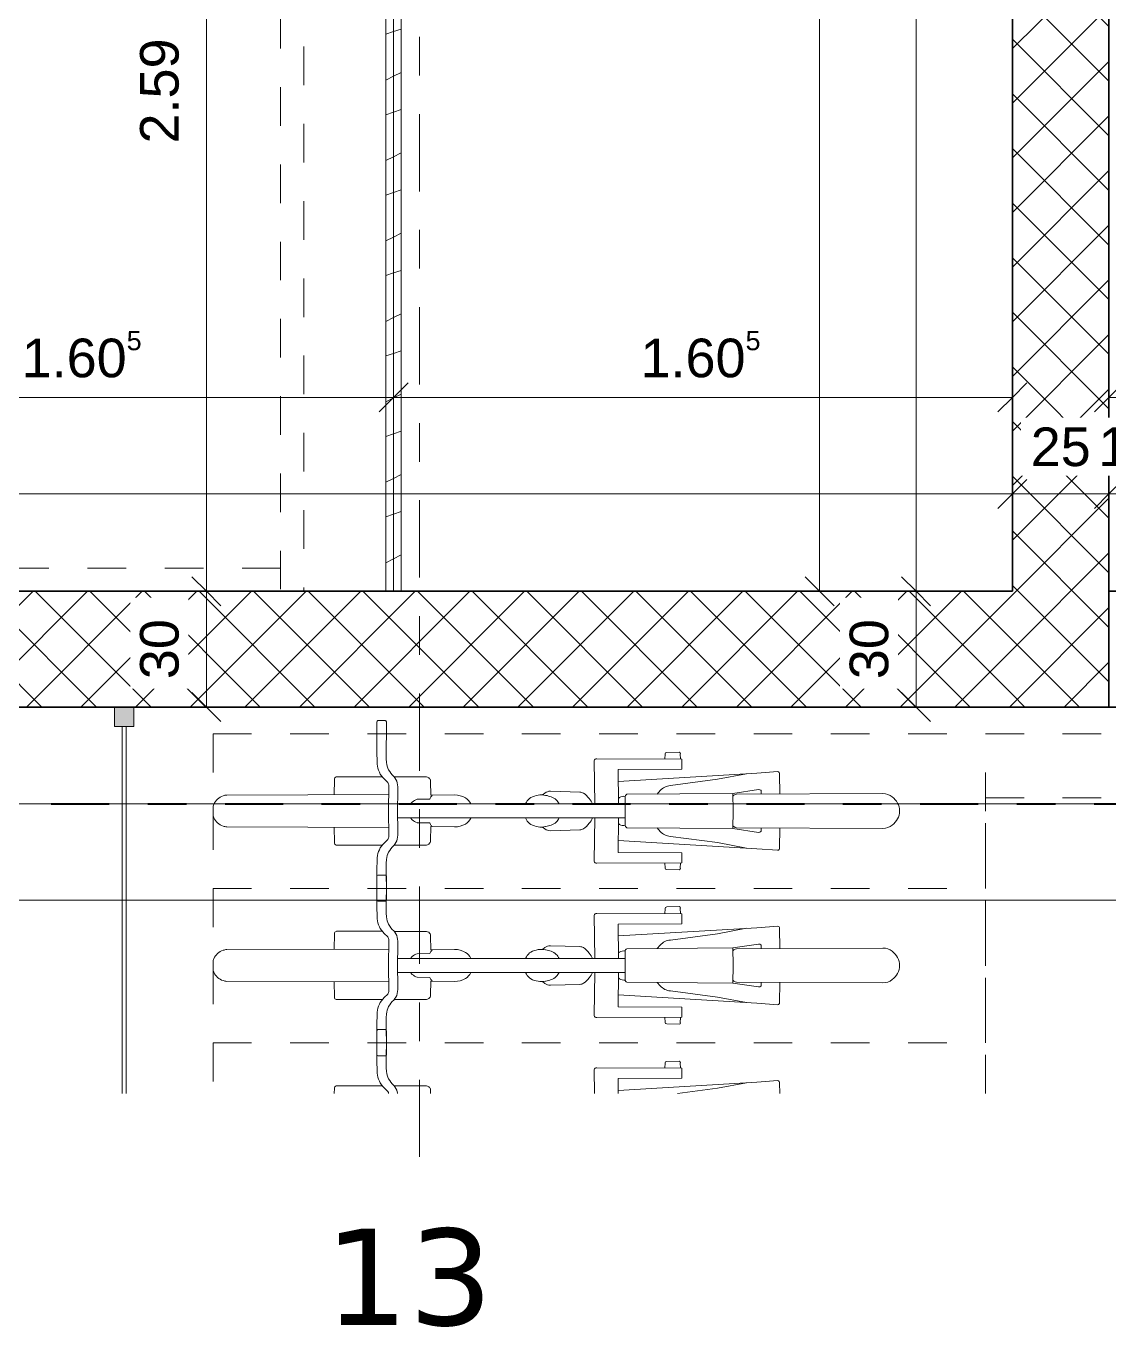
# Model space of a CAD drawing. Header units: metres. Extents: x -35.6 to 33, y -4 to 38.1.
# Drawn here: x 13.768 to 16.572, y -3.958 to -0.59 of the extents above; entities that cross this region are included whole.
import ezdxf

# ---------------------------------------------------------------- set-up
doc = ezdxf.new("R2010")
doc.units = ezdxf.units.M
for name, pattern in [('_Rasterlinie_', [0.375, 0.2, -0.05, 0.075, -0.05]), ('_Verdeckte Linien_', [0.15, 0.1, -0.05]), ('Strichpunkt - Fein', [0.2, 0.1, -0.05, 0, -0.05]), ('Strichpunkt - Mittel', [0.35, 0.15, -0.1, 0, -0.1])]:
    doc.linetypes.add(name, pattern=pattern)
for name, color, linetype, lineweight in [('A-____-____-DIMS', 7, 'Continuous', 5), ('A-____-____-DIMS-50', 7, 'Continuous', 5), ('A-DETL-GENF-HDLN', 7, '_Verdeckte Linien_', 9), ('A-DETL-GENF-OTLN', 7, 'Continuous', 9), ('A-FLOR-____-OVHD', 7, 'Strichpunkt - Fein', 9), ('A-GLAZ-CWMG-MCUT', 7, 'Continuous', 9), ('A-GLAZ-CWMG-OTLN', 7, 'Continuous', 9), ('A-WALL-____-MCUT', 7, 'Continuous', 35), ('A-WALL-____-PATT', 7, 'Continuous', 35), ('A-WALL-FNSH-MCUT', 7, 'Continuous', 35), ('C-PRKG-____-HDLN', 7, '_Verdeckte Linien_', 9), ('C-PRKG-____-OTLN', 7, 'Continuous', 9), ('S-GRID-____-OTLN', 7, 'Continuous', 5)]:
    doc.layers.add(name, color=color, linetype=linetype, lineweight=lineweight)
doc.layers.add('A-____-MATC-OTLN', color=7, linetype='Strichpunkt - Mittel', lineweight=40, true_color=0x0080ff)
doc.layers.add('S-GRID-____-IDEN', color=7, linetype='Continuous', lineweight=9, true_color=0x5555aa)
doc.styles.add('Arial', font='arial.ttf', dxfattribs={"height": 0.1})
doc.styles.add('Verdana_B', font='verdana.ttf', dxfattribs={"height": 0.25})
doc.dimstyles.new('Arial_2_00mm_fein', dxfattribs={"dimscale": 0.3048, "dimtxt": 0.102026, "dimasz": 0.246063, "dimexe": 0.164042, "dimexo": 0.0625, "dimgap": 0.123031, "dimtad": 1, "dimdec": 1, "dimlfac": 100, "dimrnd": 0.5, "dimdsep": 46, "dimtxsty": 'Arial', "dimblk1": 'OBLIQUE', "dimblk2": 'OBLIQUE', "dimsah": 1, "dimcen": 0.09, "dimazin": 0, "dimtfac": 1, "dimtdec": 4, "dimtix": 1, "dimtmove": 0, "dimatfit": 3, "dimfxl": 0.164042, "dimfxlon": 1, "dimtvp": 1, "dimtfill": 1, "dimtolj": 1, "dimtzin": 0, "dimarcsym": 2})
doc.dimstyles.new('Arial_2_00mm_fein_2', dxfattribs={"dimscale": 0.3048, "dimtxt": 0.102026, "dimasz": 0.246063, "dimexe": 0.164042, "dimexo": 0.0625, "dimgap": 0.123031, "dimtad": 1, "dimrnd": 0.005, "dimzin": 0, "dimdsep": 46, "dimtxsty": 'Arial', "dimblk1": 'OBLIQUE', "dimblk2": 'OBLIQUE', "dimsah": 1, "dimcen": 0.09, "dimazin": 0, "dimtfac": 1, "dimtdec": 4, "dimtix": 1, "dimtmove": 0, "dimatfit": 3, "dimfxl": 0.164042, "dimfxlon": 1, "dimtvp": 1, "dimtfill": 1, "dimtolj": 1, "dimtzin": 0, "dimarcsym": 2})
doc.dimstyles.new('SUB_Rohbau_fein', dxfattribs={"dimscale": 0.3048, "dimtxt": 0.102026, "dimasz": 0.246063, "dimexe": 0.164042, "dimexo": 0.0625, "dimgap": 0.123031, "dimtad": 1, "dimdec": 1, "dimlfac": 100, "dimrnd": 0.5, "dimdsep": 46, "dimtxsty": 'Arial', "dimblk1": 'OBLIQUE', "dimblk2": 'OBLIQUE', "dimsah": 1, "dimcen": 0.09, "dimazin": 0, "dimtfac": 1, "dimtdec": 4, "dimtix": 1, "dimtmove": 0, "dimatfit": 3, "dimfxl": 0.164042, "dimfxlon": 1, "dimtvp": 1, "dimtfill": 1, "dimtolj": 1, "dimtzin": 0, "dimarcsym": 2})
doc.dimstyles.new('SUB_Rohbau_fein_1', dxfattribs={"dimscale": 0.3048, "dimtxt": 0.102026, "dimasz": 0.246063, "dimexe": 0.164042, "dimexo": 0.0625, "dimgap": 0.123031, "dimtad": 1, "dimrnd": 0.005, "dimzin": 0, "dimdsep": 46, "dimtxsty": 'Arial', "dimblk1": 'OBLIQUE', "dimblk2": 'OBLIQUE', "dimsah": 1, "dimcen": 0.09, "dimazin": 0, "dimtfac": 1, "dimtdec": 4, "dimtix": 1, "dimtmove": 0, "dimatfit": 3, "dimfxl": 0.164042, "dimfxlon": 1, "dimtvp": 1, "dimtfill": 1, "dimtolj": 1, "dimtzin": 0, "dimarcsym": 2})
doc.dimstyles.new('SUB_Rohbau_fein_2', dxfattribs={"dimscale": 0.3048, "dimtxt": 0.102026, "dimasz": 0.246063, "dimexe": 0.164042, "dimexo": 0.0625, "dimgap": 0.123031, "dimtad": 1, "dimrnd": 0.005, "dimzin": 0, "dimdsep": 46, "dimtxsty": 'Arial', "dimblk1": 'OBLIQUE', "dimblk2": 'OBLIQUE', "dimsah": 1, "dimcen": 0.09, "dimazin": 0, "dimtfac": 1, "dimtdec": 4, "dimtix": 1, "dimtmove": 2, "dimatfit": 3, "dimfxl": 0.164042, "dimfxlon": 1, "dimtvp": 1, "dimtfill": 1, "dimtolj": 1, "dimtzin": 0, "dimarcsym": 2})
pattern_1 = [(45, (0, 0), (-0.0707107, 0.0707107), []), (135, (0, 0), (-0.0707107, -0.0707107), [])]
pattern_2 = [(216.87, (0.0833, 0.20825), (0.62474926, 0.41650112), [0.10412, -0.93712]), (206.565, (0.20825, 0.14578), (-0.20825414, -0.2082493), [0.23283, -0.23283]), (198.435, (0.20825, 0.04165), (-0.41650024, -0.20824584), [0.13171, -0.52684])]

# ---------------------------------------------------------------- blocks, each defined once
blk = doc.blocks.new('Fahrradstellplatz - Fahrradstellplatz-23804277--01_UG_OK_FFB_AF_ro')
at = {"layer": 'A-DETL-GENF-HDLN', "color": 253, "true_color": 0x999999}
for p, q in [((5.6, 0), (5.4688, 0)), ((5.6, 0), (5.6, -2)), ((6, 0), (5.6, 0)), ((5.6, 0), (5.6, -2)), ((6, 0), (6, -2)), ((6.4, 0), (6, 0)), ((6, 0), (6, -2)), ((6.4, 0), (6.4, -2)), ((5.4688, -2), (5.6, -2)), ((5.6, -2), (6, -2)), ((6, -2), (6.4, -2))]:
    blk.add_line(p, q, dxfattribs=at)
at = {"layer": 'A-DETL-GENF-OTLN', "color": 253, "true_color": 0x999999}
for p, q in [((5.7931, 0), (5.8006, 0)), ((5.8006, 0), (5.8081, 0)), ((6.1931, 0), (6.2006, 0)), ((6.2006, 0), (6.2081, 0)), ((5.7593, -0.0357), (5.7581, -0.4548)), ((5.8419, -0.0357), (5.8431, -0.4548)), ((6.1593, -0.0357), (6.1581, -0.4548)), ((6.2419, -0.0357), (6.2431, -0.4548)), ((5.4688, -0.314), (5.4826, -0.3144)), ((5.489, -0.3193), (5.489, -0.4382)), ((5.7122, -0.3193), (5.7122, -0.4382)), ((5.7585, -0.3133), (5.7186, -0.3144)), ((5.8427, -0.3133), (5.8826, -0.3144)), ((5.889, -0.3193), (5.889, -0.4382)), ((6.1122, -0.3193), (6.1122, -0.4382)), ((6.1585, -0.3133), (6.1186, -0.3144)), ((6.2427, -0.3133), (6.2826, -0.3144)), ((6.289, -0.3193), (6.289, -0.4382)), ((5.5667, -0.4263), (5.5667, -0.4463)), ((5.6202, -0.4238), (5.5698, -0.4242)), ((5.581, -0.4238), (5.6314, -0.4242)), ((5.6345, -0.4263), (5.6345, -0.4463)), ((5.9667, -0.4263), (5.9667, -0.4463)), ((6.0202, -0.4238), (5.9698, -0.4242)), ((5.981, -0.4238), (6.0314, -0.4242)), ((6.0345, -0.4263), (6.0345, -0.4463)), ((6.381, -0.4238), (6.4314, -0.4242)), ((6.4345, -0.4263), (6.4345, -0.4463)), ((5.4746, -0.4527), (5.4838, -0.443)), ((5.4888, -0.469), (5.4888, -0.5492)), ((5.5358, -0.4486), (5.5261, -0.4491)), ((5.6317, -0.4488), (5.5358, -0.4486)), ((5.5695, -0.4488), (5.6654, -0.4486)), ((5.6654, -0.4486), (5.6751, -0.4491)), ((5.7124, -0.469), (5.7124, -0.5492)), ((5.7266, -0.4527), (5.7174, -0.443)), ((5.7354, -0.4549), (5.8006, -0.4547)), ((5.8006, -0.4547), (5.8658, -0.4549)), ((5.8746, -0.4527), (5.8838, -0.443)), ((5.8888, -0.469), (5.8888, -0.5492)), ((5.9358, -0.4486), (5.9261, -0.4491)), ((6.0317, -0.4488), (5.9358, -0.4486)), ((5.9695, -0.4488), (6.0654, -0.4486)), ((6.0654, -0.4486), (6.0751, -0.4491)), ((6.1124, -0.469), (6.1124, -0.5492)), ((6.1266, -0.4527), (6.1174, -0.443)), ((6.1354, -0.4549), (6.2006, -0.4547)), ((6.2006, -0.4547), (6.2658, -0.4549)), ((6.2746, -0.4527), (6.2838, -0.443)), ((6.2888, -0.469), (6.2888, -0.5492)), ((6.3358, -0.4486), (6.3261, -0.4491)), ((6.4317, -0.4488), (6.3358, -0.4486)), ((5.8006, -0.4779), (5.7482, -0.4781)), ((5.7825, -1.0675), (5.7825, -0.478)), ((5.853, -0.4781), (5.8006, -0.4779)), ((5.8187, -1.0675), (5.8187, -0.478)), ((6.2006, -0.4779), (6.1482, -0.4781)), ((6.1825, -1.0675), (6.1825, -0.478)), ((6.253, -0.4781), (6.2006, -0.4779)), ((6.2187, -1.0675), (6.2187, -0.478)), ((5.7703, -0.5287), (5.7697, -0.5614)), ((5.7825, -0.5111), (5.7776, -0.516)), ((5.8187, -0.5111), (5.8236, -0.516)), ((5.8309, -0.5287), (5.8315, -0.5614)), ((6.1703, -0.5287), (6.1697, -0.5614)), ((6.1825, -0.5111), (6.1776, -0.516)), ((6.2187, -0.5111), (6.2236, -0.516)), ((6.2309, -0.5287), (6.2315, -0.5614)), ((5.477, -0.5633), (5.4688, -0.5635)), ((5.7242, -0.5633), (5.76, -0.564)), ((5.76, -0.564), (5.7592, -0.6253)), ((5.7599, -0.5677), (5.7626, -0.5655)), ((5.8413, -0.5677), (5.8386, -0.5655)), ((5.877, -0.5633), (5.8412, -0.564)), ((5.8412, -0.564), (5.842, -0.6253)), ((6.1242, -0.5633), (6.16, -0.564)), ((6.16, -0.564), (6.1592, -0.6253)), ((6.1599, -0.5677), (6.1626, -0.5655)), ((6.2413, -0.5677), (6.2386, -0.5655)), ((6.277, -0.5633), (6.2412, -0.564)), ((6.2412, -0.564), (6.242, -0.6253)), ((5.7825, -0.809), (5.7779, -0.8114)), ((5.8187, -0.809), (5.8233, -0.8114)), ((6.1825, -0.809), (6.1779, -0.8114)), ((6.2187, -0.809), (6.2233, -0.8114)), ((5.7495, -0.8735), (5.7517, -0.95)), ((5.7591, -0.8532), (5.7542, -0.8592)), ((5.8421, -0.8532), (5.847, -0.8592)), ((5.8517, -0.8735), (5.8495, -0.95)), ((6.1495, -0.8735), (6.1517, -0.95)), ((6.1591, -0.8532), (6.1542, -0.8592)), ((6.2421, -0.8532), (6.247, -0.8592)), ((6.2517, -0.8735), (6.2495, -0.95)), ((5.4688, -0.9878), (5.5305, -0.9872)), ((5.5354, -0.9937), (5.5345, -1.2142)), ((5.6658, -0.9937), (5.6667, -1.2142)), ((5.7825, -0.9883), (5.6707, -0.9872)), ((5.8187, -0.9883), (5.9305, -0.9872)), ((5.9354, -0.9937), (5.9345, -1.2142)), ((6.0658, -0.9937), (6.0667, -1.2142)), ((6.1825, -0.9883), (6.0707, -0.9872)), ((6.2187, -0.9883), (6.3305, -0.9872)), ((6.3354, -0.9937), (6.3345, -1.2142)), ((5.5079, -1.049), (5.4688, -1.0493)), ((5.4984, -1.408), (5.4769, -1.0493)), ((5.5087, -1.2142), (5.5079, -1.049)), ((5.6925, -1.2142), (5.6933, -1.049)), ((5.6933, -1.049), (5.7825, -1.0497)), ((5.7028, -1.408), (5.7243, -1.0493)), ((5.7573, -1.0716), (5.755, -1.3458)), ((5.7604, -1.0681), (5.7621, -1.0675)), ((5.7621, -1.0675), (5.8006, -1.0674)), ((5.7624, -1.0675), (5.7627, -1.0634)), ((5.8006, -1.0674), (5.8391, -1.0675)), ((5.9079, -1.049), (5.8187, -1.0497)), ((5.8387, -1.0675), (5.8385, -1.0634)), ((5.8391, -1.0675), (5.8408, -1.0681)), ((5.8462, -1.3458), (5.8439, -1.0716)), ((5.8984, -1.408), (5.8769, -1.0493)), ((5.9087, -1.2142), (5.9079, -1.049)), ((6.0925, -1.2142), (6.0933, -1.049)), ((6.0933, -1.049), (6.1825, -1.0497)), ((6.1028, -1.408), (6.1243, -1.0493)), ((6.1573, -1.0716), (6.155, -1.3458)), ((6.1604, -1.0681), (6.1621, -1.0675)), ((6.1621, -1.0675), (6.2006, -1.0674)), ((6.1624, -1.0675), (6.1627, -1.0634)), ((6.2006, -1.0674), (6.2391, -1.0675)), ((6.3079, -1.049), (6.2187, -1.0497)), ((6.2387, -1.0675), (6.2385, -1.0634)), ((6.2391, -1.0675), (6.2408, -1.0681)), ((6.2462, -1.3458), (6.2439, -1.0716)), ((6.2984, -1.408), (6.2769, -1.0493)), ((6.3087, -1.2142), (6.3079, -1.049)), ((5.5483, -1.1705), (5.5347, -1.1702)), ((5.553, -1.2074), (5.5521, -1.1747)), ((5.6482, -1.2074), (5.6491, -1.1747)), ((5.6529, -1.1705), (5.6665, -1.1702)), ((5.7567, -1.1498), (5.7478, -1.1579)), ((5.8445, -1.1498), (5.8534, -1.1579)), ((5.9483, -1.1705), (5.9347, -1.1702)), ((5.953, -1.2074), (5.9521, -1.1747)), ((6.0482, -1.2074), (6.0491, -1.1747)), ((6.0529, -1.1705), (6.0665, -1.1702)), ((6.1567, -1.1498), (6.1478, -1.1579)), ((6.2445, -1.1498), (6.2534, -1.1579)), ((6.3483, -1.1705), (6.3347, -1.1702)), ((6.353, -1.2074), (6.3521, -1.1747)), ((5.4688, -1.2025), (5.4826, -1.3065)), ((5.5345, -1.2102), (5.5489, -1.21)), ((5.6666, -1.2102), (5.6523, -1.21)), ((5.7347, -1.1845), (5.7186, -1.3065)), ((5.8664, -1.1845), (5.8826, -1.3065)), ((5.9345, -1.2102), (5.9489, -1.21)), ((6.0666, -1.2102), (6.0523, -1.21)), ((6.1347, -1.1845), (6.1186, -1.3065)), ((6.2664, -1.1845), (6.2826, -1.3065)), ((6.3345, -1.2102), (6.3489, -1.21)), ((5.5345, -1.2142), (5.5087, -1.2142)), ((5.6667, -1.2142), (5.6925, -1.2142)), ((5.9345, -1.2142), (5.9087, -1.2142)), ((6.0667, -1.2142), (6.0925, -1.2142)), ((6.3345, -1.2142), (6.3087, -1.2142)), ((5.4826, -1.3065), (5.4968, -1.3816)), ((5.7186, -1.3065), (5.7044, -1.3816)), ((5.8826, -1.3065), (5.8968, -1.3816)), ((6.1186, -1.3065), (6.1044, -1.3816)), ((6.2826, -1.3065), (6.2968, -1.3816)), ((5.755, -1.3458), (5.7452, -1.4123)), ((5.755, -1.3458), (5.8006, -1.3465)), ((5.7623, -1.3459), (5.76, -1.3486)), ((5.8006, -1.3465), (5.8462, -1.3458)), ((5.8389, -1.3459), (5.8411, -1.3486)), ((5.8462, -1.3458), (5.856, -1.4123)), ((6.155, -1.3458), (6.1452, -1.4123)), ((6.155, -1.3458), (6.2006, -1.3465)), ((6.1623, -1.3459), (6.16, -1.3486)), ((6.2006, -1.3465), (6.2462, -1.3458)), ((6.2389, -1.3459), (6.2411, -1.3486)), ((6.2462, -1.3458), (6.256, -1.4123)), ((5.7573, -1.3551), (5.7556, -1.7345)), ((5.8439, -1.3551), (5.8456, -1.7345)), ((6.1573, -1.3551), (6.1556, -1.7345)), ((6.2439, -1.3551), (6.2456, -1.7345)), ((5.5025, -1.4626), (5.4984, -1.408)), ((5.6987, -1.4626), (5.7028, -1.408)), ((5.9025, -1.4626), (5.8984, -1.408)), ((6.0987, -1.4626), (6.1028, -1.408)), ((6.3025, -1.4626), (6.2984, -1.408)), ((5.7486, -1.4194), (5.757, -1.4194)), ((5.8526, -1.4194), (5.8442, -1.4194)), ((6.1486, -1.4194), (6.157, -1.4194)), ((6.2526, -1.4194), (6.2442, -1.4194)), ((5.4688, -1.4674), (5.4969, -1.4669)), ((5.7568, -1.4679), (5.7043, -1.4669)), ((5.8444, -1.4679), (5.8969, -1.4669)), ((6.1568, -1.4679), (6.1043, -1.4669)), ((6.2444, -1.4679), (6.2969, -1.4669))]:
    blk.add_line(p, q, dxfattribs=at)
for centre, radius, start, end in [((5.8081, -0.024), 0.024, 65.2958, 89.9884), ((6.1931, -0.024), 0.024, 90.0116, 114.7042), ((5.7997, -0.0394), 0.0406, 161.0529, 174.7358), ((5.8003, -0.0396), 0.0412, 114.7042, 161.0529), ((5.7931, -0.024), 0.024, 90.0116, 114.7042), ((5.8009, -0.0396), 0.0412, 18.9471, 65.2958), ((5.8015, -0.0394), 0.0406, 5.2642, 18.9471), ((6.1997, -0.0394), 0.0406, 161.0529, 174.7358), ((6.2003, -0.0396), 0.0412, 114.7042, 161.0529), ((6.2081, -0.024), 0.024, 65.2958, 89.9884), ((6.2009, -0.0396), 0.0412, 18.9471, 65.2958), ((6.2015, -0.0394), 0.0406, 5.2642, 18.9471), ((5.4824, -0.3212), 0.00683, 16.6805, 88.4014), ((5.7188, -0.3212), 0.00683, 91.5986, 163.3195), ((5.8824, -0.3212), 0.00683, 16.6805, 88.4014), ((6.1188, -0.3212), 0.00683, 91.5986, 163.3195), ((6.2824, -0.3212), 0.00683, 16.6805, 88.4014), ((5.525, -0.482), 0.0567, 93.4273, 136.6249), ((5.5761, -1.3361), 0.9124, 89.6923, 93.4273), ((5.5698, -0.4274), 0.00327, 90.4611, 160.3834), ((5.6251, -1.3361), 0.9124, 86.5727, 90.3077), ((5.6314, -0.4274), 0.00327, 19.6166, 89.5389), ((5.6762, -0.482), 0.0567, 43.3751, 86.5727), ((5.925, -0.482), 0.0567, 93.4273, 136.6249), ((5.9761, -1.3361), 0.9124, 89.6923, 93.4273), ((5.9698, -0.4274), 0.00327, 90.4611, 160.3834), ((6.0251, -1.3361), 0.9124, 86.5727, 90.3077), ((6.0314, -0.4274), 0.00327, 19.6166, 89.5389), ((6.0762, -0.482), 0.0567, 43.3751, 86.5727), ((6.325, -0.482), 0.0567, 93.4273, 136.6249), ((6.3761, -1.3361), 0.9124, 89.6923, 93.4273), ((6.4314, -0.4274), 0.00327, 19.6166, 89.5389), ((5.4659, -0.4364), 0.0186, 279.263, 298.0605), ((5.4656, -0.4431), 0.0347, 282.9222, 314.8059), ((5.5493, -0.5273), 0.0839, 120.1335, 134.8059), ((5.5282, -0.491), 0.0419, 92.8793, 120.1335), ((5.5692, -0.4463), 0.00251, 180, 276.4127), ((5.6319, -0.4463), 0.00251, 263.5873, 0), ((5.673, -0.491), 0.0419, 59.8665, 87.1207), ((5.6519, -0.5273), 0.0839, 45.1941, 59.8665), ((5.7355, -0.4431), 0.0347, 225.1941, 257.0778), ((5.7353, -0.4364), 0.0186, 241.9395, 270.2136), ((5.8659, -0.4364), 0.0186, 269.7864, 298.0605), ((5.8656, -0.4431), 0.0347, 282.9222, 314.8059), ((5.9493, -0.5273), 0.0839, 120.1335, 134.8059), ((5.9282, -0.491), 0.0419, 92.8793, 120.1335), ((5.9692, -0.4463), 0.00251, 180, 276.4127), ((6.0319, -0.4463), 0.00251, 263.5873, 0), ((6.073, -0.491), 0.0419, 59.8665, 87.1207), ((6.0519, -0.5273), 0.0839, 45.1941, 59.8665), ((6.1355, -0.4431), 0.0347, 225.1941, 257.0778), ((6.1353, -0.4364), 0.0186, 241.9395, 270.2136), ((6.2659, -0.4364), 0.0186, 269.7864, 298.0605), ((6.2656, -0.4431), 0.0347, 282.9222, 314.8059), ((6.3493, -0.5273), 0.0839, 120.1335, 134.8059), ((6.3282, -0.491), 0.0419, 92.8793, 120.1335), ((6.4319, -0.4463), 0.00251, 263.5873, 0), ((5.4598, -0.4178), 0.0607, 278.5554, 282.9222), ((5.7414, -0.4178), 0.0607, 257.0778, 276.4792), ((5.8598, -0.4178), 0.0607, 263.5208, 282.9222), ((6.1414, -0.4178), 0.0607, 257.0778, 276.4792), ((6.2598, -0.4178), 0.0607, 263.5208, 282.9222), ((5.7968, -0.5354), 0.0273, 134.6459, 165.8184), ((5.8044, -0.5354), 0.0273, 14.1816, 45.3541), ((6.1968, -0.5354), 0.0273, 134.6459, 165.8184), ((6.2044, -0.5354), 0.0273, 14.1816, 45.3541), ((5.4771, -0.5518), 0.0115, 269.7991, 308.2192), ((5.4765, -0.551), 0.0125, 308.2192, 8.3038), ((5.7247, -0.551), 0.0125, 171.6962, 231.7808), ((5.7241, -0.5518), 0.0115, 231.7808, 270.2009), ((5.777, -0.5825), 0.0223, 108.948, 130.1425), ((5.8242, -0.5825), 0.0223, 49.8575, 71.052), ((5.8771, -0.5518), 0.0115, 269.7991, 308.2192), ((5.8765, -0.551), 0.0125, 308.2192, 8.3038), ((6.1247, -0.551), 0.0125, 171.6962, 231.7808), ((6.1241, -0.5518), 0.0115, 231.7808, 270.2009), ((6.177, -0.5825), 0.0223, 108.948, 130.1425), ((6.2242, -0.5825), 0.0223, 49.8575, 71.052), ((6.2771, -0.5518), 0.0115, 269.7991, 308.2192), ((6.2765, -0.551), 0.0125, 308.2192, 8.3038), ((5.8138, -0.626), 0.0546, 179.3091, 210.5226), ((5.7874, -0.626), 0.0546, 329.4774, 0.6909), ((6.2138, -0.626), 0.0546, 179.3091, 210.5226), ((6.1874, -0.626), 0.0546, 329.4774, 0.6909), ((5.7952, -0.6369), 0.033, 210.5226, 246.9607), ((5.806, -0.6369), 0.033, 293.0393, 329.4774), ((6.1952, -0.6369), 0.033, 210.5226, 246.9607), ((6.206, -0.6369), 0.033, 293.0393, 329.4774), ((5.8151, -0.8501), 0.0561, 151.2706, 191.4914), ((5.7914, -0.8372), 0.0291, 117.6438, 151.2706), ((5.8097, -0.8372), 0.0291, 28.7294, 62.3562), ((5.7861, -0.8501), 0.0561, 348.5086, 28.7294), ((6.2151, -0.8501), 0.0561, 151.2706, 191.4914), ((6.1914, -0.8372), 0.0291, 117.6438, 151.2706), ((6.2097, -0.8372), 0.0291, 28.7294, 62.3562), ((6.1861, -0.8501), 0.0561, 348.5086, 28.7294), ((5.7712, -0.8728), 0.0217, 141.3143, 181.7839), ((5.871, -0.8388), 0.1131, 191.4914, 198.8121), ((5.7986, -0.8634), 0.0367, 198.8121, 223.6761), ((5.8026, -0.8634), 0.0367, 316.3239, 341.1879), ((5.7302, -0.8388), 0.1131, 341.1879, 348.5086), ((5.83, -0.8728), 0.0217, 358.2161, 38.6857), ((6.1712, -0.8728), 0.0217, 141.3143, 181.7839), ((6.271, -0.8388), 0.1131, 191.4914, 198.8121), ((6.1986, -0.8634), 0.0367, 198.8121, 223.6761), ((6.2026, -0.8634), 0.0367, 316.3239, 341.1879), ((6.1302, -0.8388), 0.1131, 341.1879, 348.5086), ((6.23, -0.8728), 0.0217, 358.2161, 38.6857), ((5.7961, -0.8658), 0.0333, 223.6761, 245.8489), ((5.8051, -0.8658), 0.0333, 294.1511, 316.3239), ((6.1961, -0.8658), 0.0333, 223.6761, 245.8489), ((6.2051, -0.8658), 0.0333, 294.1511, 316.3239), ((5.7693, -0.9495), 0.0176, 181.6619, 212.4932), ((5.8028, -0.9281), 0.0574, 212.4932, 233.4981), ((5.8288, -0.893), 0.1011, 233.4981, 242.7387), ((5.7724, -0.893), 0.1011, 297.2613, 306.5019), ((5.7984, -0.9281), 0.0574, 306.5019, 327.5068), ((5.8319, -0.9495), 0.0176, 327.5068, 358.3381), ((6.1693, -0.9495), 0.0176, 181.6619, 212.4932), ((6.2028, -0.9281), 0.0574, 212.4932, 233.4981), ((6.2288, -0.893), 0.1011, 233.4981, 242.7387), ((6.1724, -0.893), 0.1011, 297.2613, 306.5019), ((6.1984, -0.9281), 0.0574, 306.5019, 327.5068), ((6.2319, -0.9495), 0.0176, 327.5068, 358.3381), ((5.5305, -0.9923), 0.00508, 344.2179, 90.5532), ((5.6706, -0.9923), 0.00508, 89.4468, 195.7821), ((5.9305, -0.9923), 0.00508, 344.2179, 90.5532), ((6.0706, -0.9923), 0.00508, 89.4468, 195.7821), ((6.3305, -0.9923), 0.00508, 344.2179, 90.5532), ((5.762, -1.0727), 0.00483, 109.8743, 166.7404), ((5.7854, -1.0646), 0.0228, 138.7676, 176.9501), ((5.8158, -1.0646), 0.0228, 3.0499, 41.2324), ((5.8392, -1.0727), 0.00483, 13.2596, 70.1257), ((6.162, -1.0727), 0.00483, 109.8743, 166.7404), ((6.1854, -1.0646), 0.0228, 138.7676, 176.9501), ((6.2158, -1.0646), 0.0228, 3.0499, 41.2324), ((6.2392, -1.0727), 0.00483, 13.2596, 70.1257), ((5.5477, -1.1749), 0.00438, 1.6744, 81.5061), ((5.6535, -1.1749), 0.00438, 98.4939, 178.3256), ((5.7758, -1.1882), 0.0413, 132.7557, 174.7793), ((5.8254, -1.1882), 0.0413, 5.2207, 47.2443), ((5.9477, -1.1749), 0.00438, 1.6744, 81.5061), ((6.0535, -1.1749), 0.00438, 98.4939, 178.3256), ((6.1758, -1.1882), 0.0413, 132.7557, 174.7793), ((6.2254, -1.1882), 0.0413, 5.2207, 47.2443), ((6.3477, -1.1749), 0.00438, 1.6744, 81.5061), ((5.5488, -1.2054), 0.00464, 270.4692, 334.4859), ((5.6524, -1.2054), 0.00464, 205.5141, 269.5308), ((5.9488, -1.2054), 0.00464, 270.4692, 334.4859), ((6.0524, -1.2054), 0.00464, 205.5141, 269.5308), ((6.3488, -1.2054), 0.00464, 270.4692, 334.4859), ((5.7689, -1.3562), 0.0117, 139.6093, 174.8866), ((5.8323, -1.3562), 0.0117, 5.1134, 40.3907), ((6.1689, -1.3562), 0.0117, 139.6093, 174.8866), ((6.2323, -1.3562), 0.0117, 5.1134, 40.3907), ((5.7532, -1.4134), 0.00806, 171.6319, 220.4805), ((5.848, -1.4134), 0.00806, 319.5195, 8.3681), ((6.1532, -1.4134), 0.00806, 171.6319, 220.4805), ((6.248, -1.4134), 0.00806, 319.5195, 8.3681), ((5.7486, -1.4174), 0.00199, 220.4805, 270.7837), ((5.8526, -1.4174), 0.00199, 269.2163, 319.5195), ((6.1486, -1.4174), 0.00199, 220.4805, 270.7837), ((6.2526, -1.4174), 0.00199, 269.2163, 319.5195), ((5.4967, -1.4608), 0.00606, 271.0937, 343.2001), ((5.7045, -1.4608), 0.00606, 196.7999, 268.9063), ((5.8967, -1.4608), 0.00606, 271.0937, 343.2001), ((6.1045, -1.4608), 0.00606, 196.7999, 268.9063), ((6.2967, -1.4608), 0.00606, 271.0937, 343.2001), ((5.7944, -1.7346), 0.0388, 179.7429, 218.4031), ((5.8068, -1.7346), 0.0388, 321.5969, 0.2571), ((6.1944, -1.7346), 0.0388, 179.7429, 218.4031), ((6.2068, -1.7346), 0.0388, 321.5969, 0.2571), ((5.8058, -1.7256), 0.0534, 218.4031, 241.1766), ((5.8007, -1.7348), 0.0429, 241.1766, 269.7973), ((5.8004, -1.7348), 0.0429, 270.2027, 298.8234), ((5.7954, -1.7256), 0.0534, 298.8234, 321.5969), ((6.2058, -1.7256), 0.0534, 218.4031, 241.1766), ((6.2007, -1.7348), 0.0429, 241.1766, 269.7973), ((6.2004, -1.7348), 0.0429, 270.2027, 298.8234), ((6.1954, -1.7256), 0.0534, 298.8234, 321.5969)]:
    blk.add_arc(centre, radius, start, end, dxfattribs=at)
at = {"layer": 'C-PRKG-____-HDLN', "color": 253, "true_color": 0x999999}
blk.add_line((6.4, -4.1), (6.4, -2), dxfattribs=at)
blk = doc.blocks.new('Fahrradstellplatz - Fahrradstellplatz-23803867--01_UG_OK_FFB_AF_ro')
at = {"layer": 'C-PRKG-____-HDLN', "color": 253, "true_color": 0x999999}
for p, q in [((2.4344, 4.1), (3.2, 4.1)), ((3.2, 4.1), (3.2, 2))]:
    blk.add_line(p, q, dxfattribs=at)
blk = doc.blocks.new('Rechteckiger Pfosten - 50 x 50-41864177--01_UG_OK_FFB_AF_ro')
at = {"layer": 'A-GLAZ-CWMG-OTLN', "true_color": 0xc8c8c8}
blk.add_hatch(color=9, dxfattribs=at).paths.add_polyline_path([(14.027, -2.4034), (14.047, -2.4034), (14.047, -2.3534), (13.997, -2.3534), (13.997, -2.4034), (14.017, -2.4034)])
at = {"layer": 'A-GLAZ-CWMG-MCUT'}
for p, q in [((13.997, -2.3534), (13.997, -2.4034)), ((14.047, -2.3534), (13.997, -2.3534)), ((14.047, -2.4034), (14.047, -2.3534)), ((13.997, -2.4034), (14.047, -2.4034))]:
    blk.add_line(p, q, dxfattribs=at)
blk = doc.blocks.new('DIMBLOCK367--01_UG_OK_FFB_AF_ro')
at = {"layer": 'A-____-____-DIMS-50'}
for p, q in [((3.502, -1.8015), (3.502, -1.7515)), ((16.322, -1.8015), (16.322, -1.7515)), ((3.502, -1.8015), (3.5395, -1.764)), ((16.322, -1.8015), (16.3595, -1.764)), ((3.502, -1.8015), (3.4645, -1.839)), ((3.502, -1.8015), (16.322, -1.8015)), ((3.502, -1.8015), (3.502, -1.8515)), ((16.322, -1.8015), (16.2845, -1.839)), ((16.322, -1.8015), (16.322, -1.8515))]:
    blk.add_line(p, q, dxfattribs=at)
at = {"layer": 'A-____-____-DIMS-50', "color": 0, "insert": (9.7375, -1.6294), "char_height": 0.1, "width": 0.418697, "attachment_point": 1, "line_spacing_factor": 0.941778, "style": 'Arial', "bg_fill": 3, "box_fill_scale": 1.25, "bg_fill_color": 256, "bg_fill_true_color": 13158600, "bg_fill_transparency": 0}
blk.add_mtext('12.82', dxfattribs=at)
blk = doc.blocks.new('_Oblique')
at = {"color": 0, "linetype": 'ByBlock', "lineweight": -2}
blk.add_line((-0.5, -0.5), (0.5, 0.5), dxfattribs=at)
blk = doc.blocks.new('DIMBLOCK368--01_UG_OK_FFB_AF_ro')
at = {"layer": 'A-____-____-DIMS-50'}
for p, q in [((16.322, -1.8015), (16.322, -1.7515)), ((16.572, -1.8015), (16.572, -1.7515)), ((16.322, -1.8015), (16.3595, -1.764)), ((16.572, -1.8015), (16.6095, -1.764)), ((16.322, -1.8015), (16.2845, -1.839)), ((16.322, -1.8015), (16.572, -1.8015)), ((16.322, -1.8015), (16.322, -1.8515)), ((16.572, -1.8015), (16.5345, -1.839)), ((16.572, -1.8015), (16.572, -1.8515))]:
    blk.add_line(p, q, dxfattribs=at)
at = {"layer": 'A-____-____-DIMS-50', "color": 0, "insert": (16.3694, -1.6294), "char_height": 0.1, "width": 0.186088, "attachment_point": 1, "line_spacing_factor": 0.941778, "style": 'Arial', "bg_fill": 3, "box_fill_scale": 1.25, "bg_fill_color": 256, "bg_fill_true_color": 13158600, "bg_fill_transparency": 0}
blk.add_mtext('25', dxfattribs=at)
blk = doc.blocks.new('DIMBLOCK369--01_UG_OK_FFB_AF_ro')
at = {"layer": 'A-____-____-DIMS-50'}
for p, q in [((16.572, -1.8015), (16.572, -1.7515)), ((16.672, -1.8015), (16.672, -1.7515)), ((16.572, -1.8015), (16.6095, -1.764)), ((16.672, -1.8015), (16.7095, -1.764)), ((16.572, -1.8015), (16.5345, -1.839)), ((16.572, -1.8015), (16.672, -1.8015)), ((16.572, -1.8015), (16.572, -1.8515)), ((16.672, -1.8015), (16.6345, -1.839)), ((16.672, -1.8015), (16.672, -1.8515))]:
    blk.add_line(p, q, dxfattribs=at)
at = {"layer": 'A-____-____-DIMS-50', "color": 0, "insert": (16.5444, -1.6294), "char_height": 0.1, "width": 0.186088, "attachment_point": 1, "line_spacing_factor": 0.941778, "style": 'Arial', "bg_fill": 3, "box_fill_scale": 1.25, "bg_fill_color": 256, "bg_fill_true_color": 13158600, "bg_fill_transparency": 0}
blk.add_mtext('10', dxfattribs=at)
blk = doc.blocks.new('DIMBLOCK375--01_UG_OK_FFB_AF_ro')
at = {"layer": 'A-____-____-DIMS-50'}
for p, q in [((16.572, -1.5515), (16.572, -1.5015)), ((16.572, -1.5515), (16.6095, -1.514)), ((18.172, -1.5515), (18.172, -1.5015)), ((18.172, -1.5515), (18.2095, -1.514)), ((16.572, -1.5515), (16.5345, -1.589)), ((16.572, -1.5515), (18.172, -1.5515)), ((16.572, -1.5515), (16.572, -1.6015)), ((18.172, -1.5515), (18.1345, -1.589)), ((18.172, -1.5515), (18.172, -1.6015))]:
    blk.add_line(p, q, dxfattribs=at)
at = {"layer": 'A-____-____-DIMS-50', "color": 0, "insert": (17.1721, -1.4014), "char_height": 0.1, "width": 0.325653, "attachment_point": 1, "line_spacing_factor": 0.941778, "style": 'Arial', "bg_fill": 3, "box_fill_scale": 1.25, "bg_fill_color": 256, "bg_fill_true_color": 13158600, "bg_fill_transparency": 0}
blk.add_mtext('1.60', dxfattribs=at)
blk = doc.blocks.new('DIMBLOCK389--01_UG_OK_FFB_AF_ro')
at = {"layer": 'A-____-____-DIMS-50'}
for p, q in [((16.0726, 2.6814), (16.0351, 2.7189)), ((16.0726, 2.6814), (16.0226, 2.6814)), ((16.0726, 2.6814), (16.0726, -2.0534)), ((16.0726, 2.6814), (16.1101, 2.6439)), ((16.0726, 2.6814), (16.1226, 2.6814)), ((16.0726, -2.0534), (16.0351, -2.0159)), ((16.0726, -2.0534), (16.0226, -2.0534)), ((16.0726, -2.0534), (16.1101, -2.0909)), ((16.0726, -2.0534), (16.1226, -2.0534))]:
    blk.add_line(p, q, dxfattribs=at)
at = {"layer": 'A-____-____-DIMS-50', "color": 0, "insert": (15.9005, 0.1523), "char_height": 0.1, "width": 0.388091, "attachment_point": 1, "rotation": 90, "line_spacing_factor": 0.941778, "style": 'Arial', "bg_fill": 3, "box_fill_scale": 1.25, "bg_fill_color": 256, "bg_fill_true_color": 13158600, "bg_fill_transparency": 0}
blk.add_mtext('4.73\\A2\\H0.5x;\\S5^  ;\\H2x;', dxfattribs=at)
blk = doc.blocks.new('DIMBLOCK390--01_UG_OK_FFB_AF_ro')
at = {"layer": 'A-____-____-DIMS-50'}
for p, q in [((16.0726, -2.0534), (16.0351, -2.0159)), ((16.0726, -2.0534), (16.0226, -2.0534)), ((16.0726, -2.0534), (16.0726, -2.3534)), ((16.0726, -2.0534), (16.1101, -2.0909)), ((16.0726, -2.0534), (16.1226, -2.0534)), ((16.0726, -2.3534), (16.0351, -2.3159)), ((16.0726, -2.3534), (16.0226, -2.3534)), ((16.0726, -2.3534), (16.1101, -2.3909)), ((16.0726, -2.3534), (16.1226, -2.3534))]:
    blk.add_line(p, q, dxfattribs=at)
at = {"layer": 'A-____-____-DIMS-50', "color": 0, "insert": (15.9005, -2.281), "char_height": 0.1, "width": 0.186088, "attachment_point": 1, "rotation": 90, "line_spacing_factor": 0.941778, "style": 'Arial', "bg_fill": 3, "box_fill_scale": 1.25, "bg_fill_color": 256, "bg_fill_true_color": 13158600, "bg_fill_transparency": 0}
blk.add_mtext('30', dxfattribs=at)
blk = doc.blocks.new('DIMBLOCK391--01_UG_OK_FFB_AF_ro')
at = {"layer": 'A-____-____-DIMS-50'}
for p, q in [((15.8226, 6.8516), (15.7851, 6.8891)), ((15.8226, 6.8516), (15.7726, 6.8516)), ((15.8226, -2.0534), (15.8226, 6.8516)), ((15.8226, 6.8516), (15.8601, 6.8141)), ((15.8226, 6.8516), (15.8726, 6.8516)), ((15.8226, -2.0534), (15.7851, -2.0159)), ((15.8226, -2.0534), (15.7726, -2.0534)), ((15.8226, -2.0534), (15.8601, -2.0909)), ((15.8226, -2.0534), (15.8726, -2.0534))]:
    blk.add_line(p, q, dxfattribs=at)
at = {"layer": 'A-____-____-DIMS-50', "color": 0, "insert": (15.6505, 2.1492), "char_height": 0.1, "width": 0.388091, "attachment_point": 1, "rotation": 90, "line_spacing_factor": 0.941778, "style": 'Arial', "bg_fill": 3, "box_fill_scale": 1.25, "bg_fill_color": 256, "bg_fill_true_color": 13158600, "bg_fill_transparency": 0}
blk.add_mtext('8.90\\A2\\H0.5x;\\S5^  ;\\H2x;', dxfattribs=at)
blk = doc.blocks.new('DIMBLOCK392--01_UG_OK_FFB_AF_ro')
at = {"layer": 'A-____-____-DIMS-50'}
for p, q in [((14.235, -2.0534), (14.1975, -2.0159)), ((14.235, -2.0534), (14.185, -2.0534)), ((14.235, -2.3534), (14.235, -2.0534)), ((14.235, -2.0534), (14.2725, -2.0909)), ((14.235, -2.0534), (14.285, -2.0534)), ((14.235, -2.3534), (14.1975, -2.3159)), ((14.235, -2.3534), (14.185, -2.3534)), ((14.235, -2.3534), (14.2725, -2.3909)), ((14.235, -2.3534), (14.285, -2.3534))]:
    blk.add_line(p, q, dxfattribs=at)
at = {"layer": 'A-____-____-DIMS-50', "color": 0, "insert": (14.0629, -2.281), "char_height": 0.1, "width": 0.186088, "attachment_point": 1, "rotation": 90, "line_spacing_factor": 0.941778, "style": 'Arial', "bg_fill": 3, "box_fill_scale": 1.25, "bg_fill_color": 256, "bg_fill_true_color": 13158600, "bg_fill_transparency": 0}
blk.add_mtext('30', dxfattribs=at)
blk = doc.blocks.new('DIMBLOCK393--01_UG_OK_FFB_AF_ro')
at = {"layer": 'A-____-____-DIMS-50'}
for p, q in [((14.235, 0.5366), (14.1975, 0.5741)), ((14.235, 0.5366), (14.185, 0.5366)), ((14.235, -2.0534), (14.235, 0.5366)), ((14.235, 0.5366), (14.2725, 0.4991)), ((14.235, 0.5366), (14.285, 0.5366)), ((14.235, -2.0534), (14.1975, -2.0159)), ((14.235, -2.0534), (14.185, -2.0534)), ((14.235, -2.0534), (14.2725, -2.0909)), ((14.235, -2.0534), (14.285, -2.0534))]:
    blk.add_line(p, q, dxfattribs=at)
at = {"layer": 'A-____-____-DIMS-50', "color": 0, "insert": (14.0629, -0.8941), "char_height": 0.1, "width": 0.325653, "attachment_point": 1, "rotation": 90, "line_spacing_factor": 0.941778, "style": 'Arial', "bg_fill": 3, "box_fill_scale": 1.25, "bg_fill_color": 256, "bg_fill_true_color": 13158600, "bg_fill_transparency": 0}
blk.add_mtext('2.59', dxfattribs=at)
blk = doc.blocks.new('DIMBLOCK730--01_UG_OK_FFB_AF_ro')
at = {"layer": 'A-____-____-DIMS-50'}
for p, q in [((-2.478, -2.6034), (-2.478, -2.5534)), ((16.672, -2.6034), (16.672, -2.5534)), ((-2.478, -2.6034), (-2.4405, -2.5659)), ((16.672, -2.6034), (16.7095, -2.5659)), ((-2.478, -2.6034), (-2.5155, -2.6409)), ((-2.478, -2.6034), (16.672, -2.6034)), ((-2.478, -2.6034), (-2.478, -2.6534)), ((16.672, -2.6034), (16.6345, -2.6409)), ((16.672, -2.6034), (16.672, -2.6534))]:
    blk.add_line(p, q, dxfattribs=at)
at = {"layer": 'A-____-____-DIMS-50', "color": 0, "insert": (6.9225, -2.4314), "char_height": 0.1, "width": 0.418697, "attachment_point": 1, "line_spacing_factor": 0.941778, "style": 'Arial', "bg_fill": 3, "box_fill_scale": 1.25, "bg_fill_color": 256, "bg_fill_true_color": 13158600, "bg_fill_transparency": 0}
blk.add_mtext('19.15', dxfattribs=at)
blk = doc.blocks.new('DIMBLOCK734--01_UG_OK_FFB_AF_ro')
at = {"layer": 'A-____-____-DIMS-50'}
for p, q in [((-13.183, -2.8534), (-13.183, -2.8034)), ((-13.183, -2.8534), (-13.1455, -2.8159)), ((25.382, -2.8534), (25.382, -2.8034)), ((25.382, -2.8534), (25.4195, -2.8159)), ((-13.183, -2.8534), (-13.2205, -2.8909)), ((-13.183, -2.8534), (25.382, -2.8534)), ((-13.183, -2.8534), (-13.183, -2.9034)), ((25.382, -2.8534), (25.3445, -2.8909)), ((25.382, -2.8534), (25.382, -2.9034))]:
    blk.add_line(p, q, dxfattribs=at)
at = {"layer": 'A-____-____-DIMS-50', "color": 0, "insert": (5.899, -2.6814), "char_height": 0.1, "width": 0.481134, "attachment_point": 1, "line_spacing_factor": 0.941778, "style": 'Arial', "bg_fill": 3, "box_fill_scale": 1.25, "bg_fill_color": 256, "bg_fill_true_color": 13158600, "bg_fill_transparency": 0}
blk.add_mtext('38.56\\A2\\H0.5x;\\S5^  ;\\H2x;', dxfattribs=at)
blk = doc.blocks.new('DIMBLOCK882--01_UG_OK_FFB_AF_ro')
at = {"layer": 'A-____-____-DIMS-50'}
for p, q in [((13.117, -1.5515), (13.117, -1.5015)), ((13.117, -1.5515), (13.1545, -1.514)), ((14.7195, -1.5515), (14.7195, -1.5015)), ((14.7195, -1.5515), (14.757, -1.514)), ((13.117, -1.5515), (13.0795, -1.589)), ((13.117, -1.5515), (14.7195, -1.5515)), ((13.117, -1.5515), (13.117, -1.6015)), ((14.7195, -1.5515), (14.682, -1.589)), ((14.7195, -1.5515), (14.7195, -1.6015))]:
    blk.add_line(p, q, dxfattribs=at)
at = {"layer": 'A-____-____-DIMS-50', "color": 0, "insert": (13.7565, -1.3794), "char_height": 0.1, "width": 0.388091, "attachment_point": 1, "line_spacing_factor": 0.941778, "style": 'Arial', "bg_fill": 3, "box_fill_scale": 1.25, "bg_fill_color": 256, "bg_fill_true_color": 13158600, "bg_fill_transparency": 0}
blk.add_mtext('1.60\\A2\\H0.5x;\\S5^  ;\\H2x;', dxfattribs=at)
blk = doc.blocks.new('DIMBLOCK883--01_UG_OK_FFB_AF_ro')
at = {"layer": 'A-____-____-DIMS-50'}
for p, q in [((14.7195, -1.5515), (14.7195, -1.5015)), ((14.7195, -1.5515), (14.757, -1.514)), ((16.322, -1.5515), (16.322, -1.5015)), ((16.322, -1.5515), (16.3595, -1.514)), ((14.7195, -1.5515), (14.682, -1.589)), ((14.7195, -1.5515), (16.322, -1.5515)), ((14.7195, -1.5515), (14.7195, -1.6015)), ((16.322, -1.5515), (16.2845, -1.589)), ((16.322, -1.5515), (16.322, -1.6015))]:
    blk.add_line(p, q, dxfattribs=at)
at = {"layer": 'A-____-____-DIMS-50', "color": 0, "insert": (15.359, -1.3794), "char_height": 0.1, "width": 0.388091, "attachment_point": 1, "line_spacing_factor": 0.941778, "style": 'Arial', "bg_fill": 3, "box_fill_scale": 1.25, "bg_fill_color": 256, "bg_fill_true_color": 13158600, "bg_fill_transparency": 0}
blk.add_mtext('1.60\\A2\\H0.5x;\\S5^  ;\\H2x;', dxfattribs=at)

msp = doc.modelspace()

# ---------------------------------------------------------------- hatches: boundary and pattern name
at = {"layer": 'A-WALL-____-PATT', "lineweight": 9}
h = msp.add_hatch(dxfattribs=at)
h.set_pattern_fill('FP_1', color=256, style=0, pattern_type=2)
h.set_pattern_definition(pattern_1)
h.paths.add_polyline_path([(16.322, -2.3534), (16.572, -2.3534), (16.572, 2.6814), (16.322, 2.6814), (16.322, -2.3534)])
h.paths.add_polyline_path([(16.322, 3.7314), (16.572, 3.7314), (16.572, 7.0516), (16.322, 7.0516), (16.322, 3.8366)])
at = {"layer": 'A-WALL-____-PATT', "lineweight": 9, "true_color": 0xc3b7ad}
h = msp.add_hatch(dxfattribs=at)
h.set_pattern_fill('FP_4', color=9, style=0, pattern_type=2)
h.set_pattern_definition(pattern_2)
h.paths.add_polyline_path([(14.7195, -2.0534), (14.7195, 0.5366), (14.6995, 0.5366), (14.6995, -2.0534)])
h = msp.add_hatch(dxfattribs=at)
h.set_pattern_fill('FP_4', color=9, style=0, pattern_type=2)
h.set_pattern_definition(pattern_2)
h.paths.add_polyline_path([(14.7395, -2.0534), (14.7395, 0.5366), (14.7195, 0.5366), (14.7195, -2.0534)])
at = {"layer": 'A-WALL-____-PATT', "lineweight": 9}
h = msp.add_hatch(dxfattribs=at)
h.set_pattern_fill('FP_1', color=256, style=0, pattern_type=2)
h.set_pattern_definition(pattern_1)
h.paths.add_polyline_path([(14.487, -2.3534), (16.322, -2.3534), (16.322, -2.0534), (11.1806, -2.0534), (11.1806, -2.3534), (12.043, -2.3534)])

# ---------------------------------------------------------------- linework, layer by layer
at = {"layer": 'A-FLOR-____-OVHD'}
for p, q in [((14.427, 6.8516), (14.427, -2.0534)), ((14.487, 0.5566), (14.487, -2.0534)), ((14.427, -1.9934), (3.562, -1.9934))]:
    msp.add_line(p, q, dxfattribs=at)
at = {"layer": 'A-WALL-____-MCUT'}
for p, q in [((16.322, 2.6814), (16.322, -2.0534)), ((16.572, 2.6814), (16.572, -2.3534)), ((16.322, -2.0534), (3.502, -2.0534)), ((16.672, -2.0534), (16.572, -2.0534)), ((-2.478, -2.3534), (16.322, -2.3534)), ((16.322, -2.3534), (16.572, -2.3534)), ((16.572, -2.3534), (16.672, -2.3534))]:
    msp.add_line(p, q, dxfattribs=at)
at = {"layer": 'A-WALL-____-MCUT', "color": 253, "lineweight": 9, "true_color": 0x999999}
msp.add_line((14.7195, -2.0534), (14.7195, 0.5366), dxfattribs=at)
at = {"layer": 'A-WALL-____-MCUT', "lineweight": 9}
for p, q in [((14.017, -2.4034), (14.017, -3.3541)), ((14.027, -2.4034), (14.017, -2.4034)), ((14.027, -3.3541), (14.027, -2.4034))]:
    msp.add_line(p, q, dxfattribs=at)
at = {"layer": 'A-WALL-FNSH-MCUT', "color": 253, "lineweight": 9, "true_color": 0x999999}
for p, q in [((14.6995, 0.5366), (14.6995, -2.0534)), ((14.7395, -2.0534), (14.7395, 0.5366)), ((14.6995, -2.0534), (14.7395, -2.0534))]:
    msp.add_line(p, q, dxfattribs=at)
at = {"layer": 'S-GRID-____-OTLN', "color": 8, "linetype": '_Rasterlinie_', "true_color": 0x808080}
for p, q in [((14.787, -3.518), (14.787, 26.6349)), ((-34.6604, -2.3534), (18.2196, -2.3534))]:
    msp.add_line(p, q, dxfattribs=at)

# ---------------------------------------------------------------- block references
at = {"layer": 'A-GLAZ-CWMG-OTLN'}
msp.add_blockref('Rechteckiger Pfosten - 50 x 50-41864177--01_UG_OK_FFB_AF_ro', (0, 0), dxfattribs=at)
at = {"layer": 'C-PRKG-____-OTLN', "color": 253, "true_color": 0x999999}
for name, p, rotation in [('Fahrradstellplatz - Fahrradstellplatz-23804277--01_UG_OK_FFB_AF_ro', (14.252, -8.8229), 90.00000000000092), ('Fahrradstellplatz - Fahrradstellplatz-23803867--01_UG_OK_FFB_AF_ro', (20.352, -5.7884), 90.00000000000031)]:
    msp.add_blockref(name, p, dxfattribs=dict(at, rotation=rotation))

# ---------------------------------------------------------------- texts
at = {"layer": 'S-GRID-____-IDEN', "color": 8, "lineweight": 5, "true_color": 0x808080, "insert": (14.5405, -3.7034), "char_height": 0.25, "width": 0.593249, "attachment_point": 1, "style": 'Verdana_B'}
msp.add_mtext('13', dxfattribs=at)

# ---------------------------------------------------------------- next in the draw order: dimensions: what is measured, and where the dimension line sits
at = {"layer": 'A-____-____-DIMS'}
dim = msp.add_linear_dim(base=(16.322, -1.8015), p1=(3.502, -1.7515), p2=(16.322, -1.7515), dimstyle='Arial_2_00mm_fein_2', override={"dimpost": '<>', "dimfxl": 12.82}, dxfattribs=at)
dim.commit()
dim.dimension.update_dxf_attribs({"geometry": 'DIMBLOCK367--01_UG_OK_FFB_AF_ro', "text_midpoint": (9.912, -1.7129)})
dim = msp.add_linear_dim(base=(14.235, -2.0534), p1=(14.185, -2.3534), p2=(14.185, -2.0534), angle=90, dimstyle='SUB_Rohbau_fein', override={"dimpost": '<>', "dimfxl": 0.3}, dxfattribs=at)
dim.commit()
dim.dimension.update_dxf_attribs({"geometry": 'DIMBLOCK392--01_UG_OK_FFB_AF_ro', "text_midpoint": (14.1464, -2.2034)})

# ---------------------------------------------------------------- next in the draw order: dimensions: what is measured, and where the dimension line sits
dim = msp.add_linear_dim(base=(16.0726, -2.0534), p1=(16.1226, 2.6814), p2=(16.1226, -2.0534), angle=90, text='\\A1;4.73\\Q;{\\A1;{\\H0.5x;\\S5^ ;}}', dimstyle='Arial_2_00mm_fein_2', override={"dimpost": '<>', "dimfxl": 4.734856}, dxfattribs=at)
dim.commit()
dim.dimension.update_dxf_attribs({"geometry": 'DIMBLOCK389--01_UG_OK_FFB_AF_ro', "text_midpoint": (15.984, 0.314)})
dim = msp.add_linear_dim(base=(14.235, 0.5366), p1=(14.185, -2.0534), p2=(14.285, 0.5366), angle=90, dimstyle='SUB_Rohbau_fein_1', override={"dimpost": '<>', "dimfxl": 2.59193}, dxfattribs=at)
dim.commit()
dim.dimension.update_dxf_attribs({"geometry": 'DIMBLOCK393--01_UG_OK_FFB_AF_ro', "text_midpoint": (14.1464, -0.7584)})
dim = msp.add_linear_dim(base=(16.572, -1.8015), p1=(16.322, -1.7515), p2=(16.572, -1.7515), dimstyle='Arial_2_00mm_fein', override={"dimpost": '<>', "dimfxl": 0.25}, dxfattribs=at)
dim.commit()
dim.dimension.update_dxf_attribs({"geometry": 'DIMBLOCK368--01_UG_OK_FFB_AF_ro', "text_midpoint": (16.447, -1.7129)})

# ---------------------------------------------------------------- next in the draw order: dimensions: what is measured, and where the dimension line sits
dim = msp.add_linear_dim(base=(14.7195, -1.5515), p1=(13.117, -1.5015), p2=(14.7195, -1.5015), text='\\A1;1.60\\Q;{\\A1;{\\H0.5x;\\S5^ ;}}', dimstyle='SUB_Rohbau_fein_1', override={"dimpost": '<>', "dimfxl": 1.6025}, dxfattribs=at)
dim.commit()
dim.dimension.update_dxf_attribs({"geometry": 'DIMBLOCK882--01_UG_OK_FFB_AF_ro', "text_midpoint": (13.9182, -1.4629)})
dim = msp.add_linear_dim(base=(16.672, -1.8015), p1=(16.572, -1.7515), p2=(16.672, -1.7515), dimstyle='Arial_2_00mm_fein', override={"dimpost": '<>', "dimfxl": 0.1}, dxfattribs=at)
dim.commit()
dim.dimension.update_dxf_attribs({"geometry": 'DIMBLOCK369--01_UG_OK_FFB_AF_ro', "text_midpoint": (16.622, -1.7129)})
dim = msp.add_linear_dim(base=(16.0726, -2.3534), p1=(16.1226, -2.0534), p2=(16.1226, -2.3534), angle=90, dimstyle='Arial_2_00mm_fein', override={"dimpost": '<>', "dimfxl": 0.3}, dxfattribs=at)
dim.commit()
dim.dimension.update_dxf_attribs({"geometry": 'DIMBLOCK390--01_UG_OK_FFB_AF_ro', "text_midpoint": (15.984, -2.2034)})

# ---------------------------------------------------------------- next in the draw order: dimensions: what is measured, and where the dimension line sits
dim = msp.add_linear_dim(base=(15.8226, 6.8516), p1=(15.7726, -2.0534), p2=(15.7726, 6.8516), angle=90, text='\\A1;8.90\\Q;{\\A1;{\\H0.5x;\\S5^ ;}}', dimstyle='SUB_Rohbau_fein_2', override={"dimpost": '<>', "dimfxl": 8.905}, dxfattribs=at)
dim.commit()
dim.dimension.update_dxf_attribs({"geometry": 'DIMBLOCK391--01_UG_OK_FFB_AF_ro', "text_midpoint": (15.7172, 2.3433), "dimtype": 160, "text_rotation": 90})
dim = msp.add_linear_dim(base=(18.172, -1.5515), p1=(16.572, -1.5015), p2=(18.172, -1.5015), dimstyle='SUB_Rohbau_fein_2', override={"dimpost": '<>', "dimfxl": 1.6}, dxfattribs=at)
dim.commit()
dim.dimension.update_dxf_attribs({"geometry": 'DIMBLOCK375--01_UG_OK_FFB_AF_ro', "text_midpoint": (17.3349, -1.4681), "dimtype": 160})
dim = msp.add_linear_dim(base=(16.672, -2.6034), p1=(-2.478, -2.5534), p2=(16.672, -2.5534), dimstyle='SUB_Rohbau_fein_1', override={"dimpost": '<>', "dimfxl": 19.15}, dxfattribs=at)
dim.commit()
dim.dimension.update_dxf_attribs({"geometry": 'DIMBLOCK730--01_UG_OK_FFB_AF_ro', "text_midpoint": (7.097, -2.5149)})

# ---------------------------------------------------------------- next in the draw order: linework, layer by layer
at = {"layer": 'A-____-MATC-OTLN'}
msp.add_line((-33.8668, -2.6034), (32.9979, -2.6034), dxfattribs=at)

# ---------------------------------------------------------------- next in the draw order: dimensions: what is measured, and where the dimension line sits
at = {"layer": 'A-____-____-DIMS'}
for base, p1, p2, text, override, picture, middle in [((16.322, -1.5515), (14.7195, -1.5015), (16.322, -1.5015), '\\A1;1.60\\Q;{\\A1;{\\H0.5x;\\S5^ ;}}', {"dimpost": '<>', "dimfxl": 1.6025}, 'DIMBLOCK883--01_UG_OK_FFB_AF_ro', (15.5207, -1.4629)), ((25.382, -2.8534), (-13.183, -2.8034), (25.382, -2.8034), '\\A1;38.56\\Q;{\\A1;{\\H0.5x;\\S5^ ;}}', {"dimpost": '<>', "dimfxl": 38.565}, 'DIMBLOCK734--01_UG_OK_FFB_AF_ro', (6.0995, -2.7649))]:
    dim = msp.add_linear_dim(base=base, p1=p1, p2=p2, text=text, dimstyle='SUB_Rohbau_fein_1', override=override, dxfattribs=at)
    dim.commit()
    dim.dimension.update_dxf_attribs({"geometry": picture, "text_midpoint": middle})

doc.saveas('drawing.dxf')
